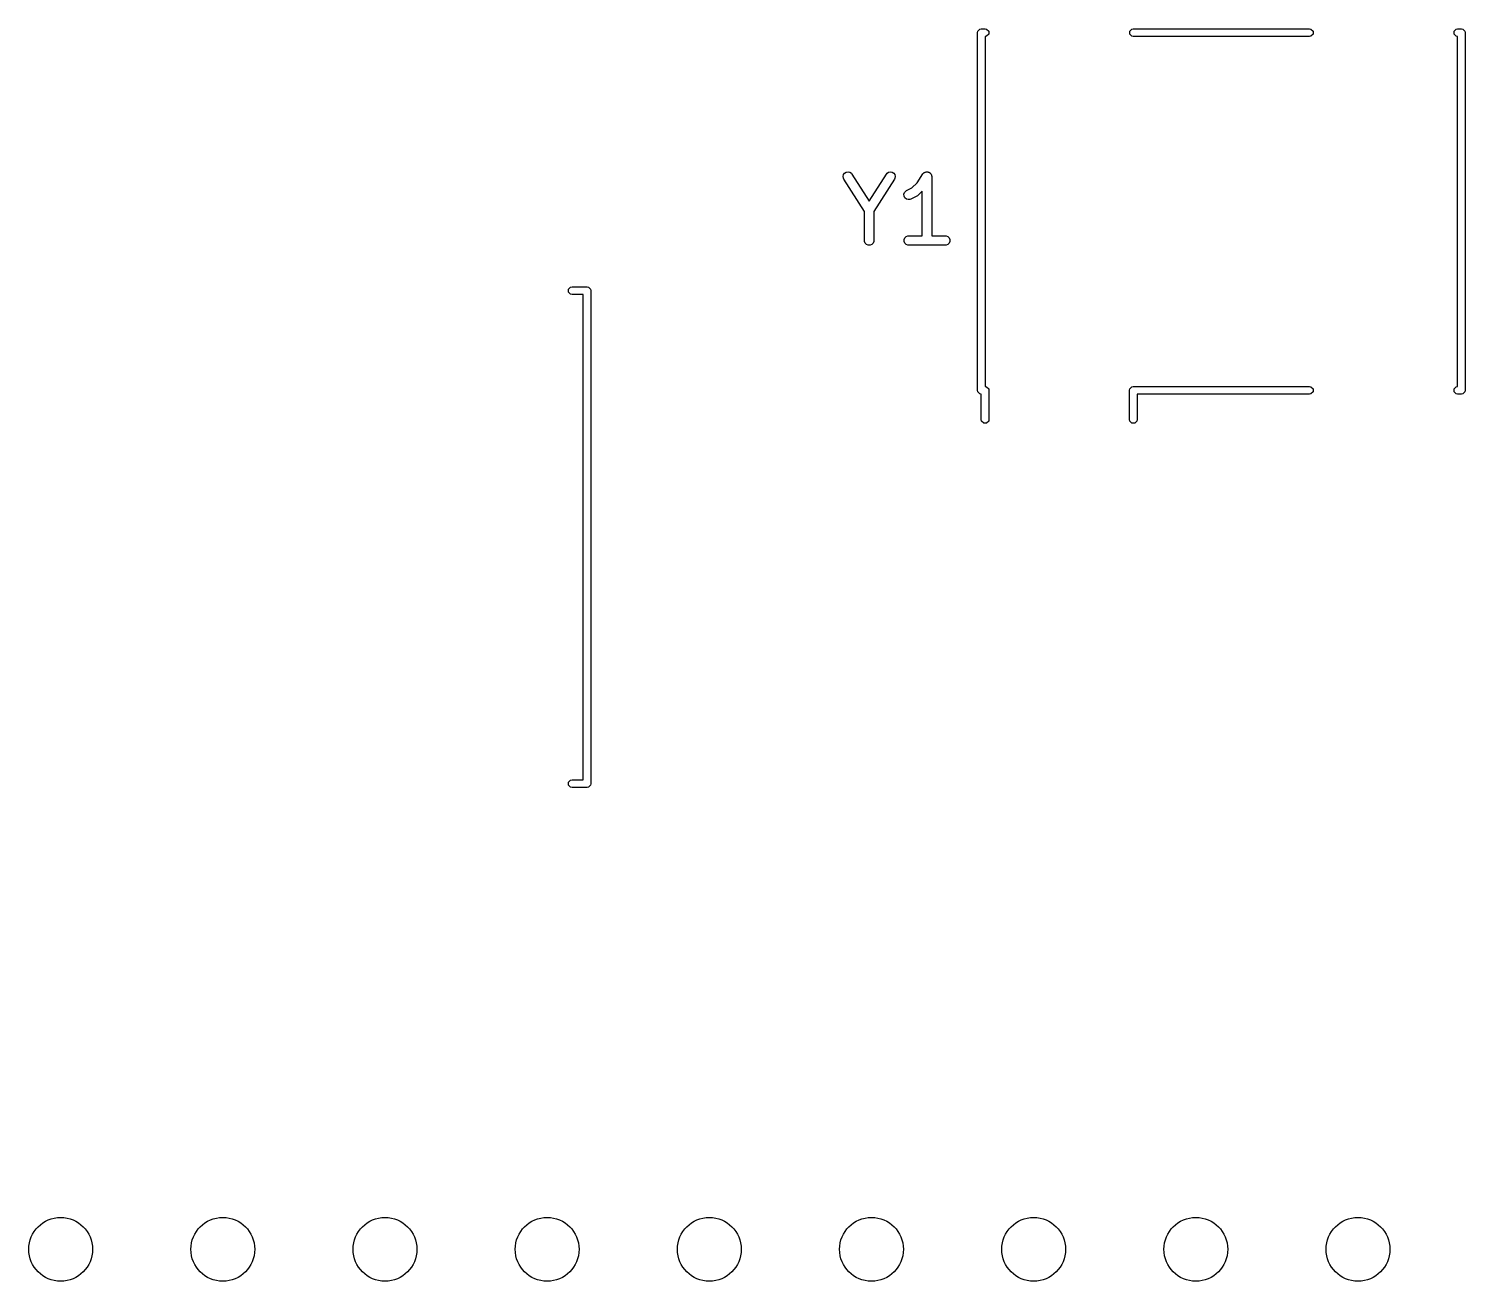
# Model space of a CAD drawing. Extents: x 2.38 to 6.32, y -6.44 to -4.5.
# Drawn here: x 3.321 to 4.207, y -6.437 to -5.665 of the extents above; entities that cross this region are included whole.
import ezdxf

# ---------------------------------------------------------------- set-up
doc = ezdxf.new("R2010")
doc.units = 0
doc.header["$MEASUREMENT"] = 0
doc.layers.add('BLACK', color=7, linetype='CONTINUOUS')

msp = doc.modelspace()

# ---------------------------------------------------------------- linework, layer by layer
at = {"layer": 'BLACK', "linetype": 'CONTINUOUS'}
for p, q in [((3.9063, -5.66732), (3.90648, -5.66642)), ((3.9063, -5.8878), (3.9063, -5.66732)), ((3.90648, -5.66642), (3.90776, -5.66514)), ((3.90776, -5.66514), (3.90866, -5.66496)), ((3.90866, -5.66496), (3.91102, -5.66496)), ((3.91102, -5.66496), (3.91193, -5.66514)), ((3.91193, -5.66514), (3.91321, -5.66642)), ((3.91321, -5.66823), (3.91193, -5.66951)), ((3.91321, -5.66642), (3.91321, -5.66823)), ((4.00018, -5.66642), (4.00146, -5.66514)), ((4.00018, -5.66823), (4.00018, -5.66642)), ((4.00146, -5.66951), (4.00018, -5.66823)), ((4.00146, -5.66514), (4.00236, -5.66496)), ((4.00236, -5.66496), (4.11102, -5.66496)), ((4.11102, -5.66496), (4.11193, -5.66514)), ((4.11193, -5.66514), (4.11321, -5.66642)), ((4.11321, -5.66823), (4.11193, -5.66951)), ((4.11321, -5.66642), (4.11321, -5.66823)), ((4.20018, -5.66642), (4.20146, -5.66514)), ((4.20018, -5.66823), (4.20018, -5.66642)), ((4.20146, -5.66951), (4.20018, -5.66823)), ((4.20146, -5.66514), (4.20236, -5.66496)), ((4.20236, -5.66496), (4.20472, -5.66496)), ((4.20472, -5.66496), (4.20563, -5.66514)), ((4.20563, -5.66514), (4.20691, -5.66642)), ((4.20691, -5.66642), (4.20709, -5.66732)), ((4.20709, -5.66732), (4.20709, -5.8878)), ((3.91193, -5.66951), (3.91102, -5.66969)), ((3.91102, -5.66969), (3.91102, -5.88543)), ((4.00236, -5.66969), (4.00146, -5.66951)), ((4.11102, -5.66969), (4.00236, -5.66969)), ((4.11193, -5.66951), (4.11102, -5.66969)), ((4.20236, -5.66969), (4.20146, -5.66951)), ((4.20236, -5.88543), (4.20236, -5.66969)), ((3.82344, -5.75603), (3.82369, -5.7549)), ((3.82364, -5.75716), (3.82344, -5.75603)), ((3.82391, -5.75768), (3.82364, -5.75716)), ((3.82369, -5.7549), (3.82436, -5.75396)), ((3.83657, -5.77758), (3.82391, -5.75768)), ((3.82436, -5.75396), (3.82533, -5.75334)), ((3.82533, -5.75334), (3.82646, -5.75314)), ((3.82646, -5.75314), (3.82759, -5.75339)), ((3.82759, -5.75339), (3.82853, -5.75405)), ((3.82853, -5.75405), (3.82889, -5.75451)), ((3.82889, -5.75451), (3.83952, -5.77122)), ((3.83952, -5.77122), (3.85015, -5.75451)), ((3.85513, -5.75768), (3.84247, -5.77758)), ((3.85015, -5.75451), (3.85051, -5.75405)), ((3.85051, -5.75405), (3.85145, -5.75339)), ((3.85145, -5.75339), (3.85258, -5.75314)), ((3.85258, -5.75314), (3.85371, -5.75334)), ((3.85371, -5.75334), (3.85468, -5.75396)), ((3.85468, -5.75396), (3.85535, -5.7549)), ((3.8554, -5.75716), (3.85513, -5.75768)), ((3.85535, -5.7549), (3.8556, -5.75603)), ((3.8556, -5.75603), (3.8554, -5.75716)), ((3.8691, -5.75984), (3.87268, -5.75446)), ((3.87268, -5.75446), (3.87269, -5.75446)), ((3.87269, -5.75445), (3.87305, -5.75401)), ((3.87269, -5.75446), (3.87269, -5.75445)), ((3.87269, -5.75445), (3.87269, -5.75445)), ((3.87305, -5.75401), (3.87329, -5.75385)), ((3.87329, -5.75385), (3.8735, -5.75364)), ((3.8735, -5.75364), (3.87377, -5.75353)), ((3.87377, -5.75353), (3.87401, -5.75337)), ((3.87401, -5.75337), (3.87429, -5.75331)), ((3.87429, -5.75331), (3.87456, -5.7532)), ((3.87456, -5.7532), (3.87485, -5.7532)), ((3.87485, -5.7532), (3.87514, -5.75314)), ((3.87514, -5.75314), (3.87542, -5.7532)), ((3.87542, -5.7532), (3.87572, -5.7532)), ((3.87572, -5.7532), (3.87598, -5.75331)), ((3.87598, -5.75331), (3.87627, -5.75337)), ((3.87627, -5.75337), (3.87651, -5.75353)), ((3.87651, -5.75353), (3.87678, -5.75364)), ((3.87678, -5.75364), (3.87699, -5.75384)), ((3.87699, -5.75384), (3.87723, -5.75401)), ((3.87723, -5.75401), (3.87739, -5.75425)), ((3.87739, -5.75425), (3.8776, -5.75445)), ((3.8776, -5.75445), (3.87771, -5.75472)), ((3.87771, -5.75472), (3.87787, -5.75496)), ((3.87787, -5.75496), (3.87792, -5.75525)), ((3.87792, -5.75525), (3.87804, -5.75552)), ((3.87804, -5.75552), (3.87809, -5.75609)), ((3.87809, -5.75609), (3.87809, -5.75609)), ((3.87809, -5.75609), (3.87809, -5.75609)), ((3.87809, -5.75609), (3.87809, -5.7561)), ((3.87809, -5.7561), (3.87809, -5.79251)), ((3.86096, -5.76697), (3.86133, -5.76588)), ((3.86133, -5.76588), (3.86208, -5.76501)), ((3.86208, -5.76501), (3.86257, -5.7647)), ((3.86257, -5.7647), (3.86589, -5.76304)), ((3.86589, -5.76304), (3.8691, -5.75984)), ((3.87219, -5.7651), (3.86973, -5.76756)), ((3.87219, -5.79251), (3.87219, -5.7651)), ((3.86104, -5.76812), (3.86096, -5.76697)), ((3.86156, -5.76915), (3.86104, -5.76812)), ((3.86243, -5.76991), (3.86156, -5.76915)), ((3.86352, -5.77027), (3.86243, -5.76991)), ((3.86467, -5.77019), (3.86352, -5.77027)), ((3.86521, -5.76998), (3.86467, -5.77019)), ((3.86896, -5.76811), (3.86521, -5.76998)), ((3.86921, -5.76795), (3.86896, -5.76811)), ((3.86928, -5.76792), (3.86921, -5.76795)), ((3.86936, -5.76786), (3.86928, -5.76792)), ((3.86945, -5.7678), (3.86936, -5.76786)), ((3.8695, -5.76774), (3.86945, -5.7678)), ((3.86973, -5.76756), (3.8695, -5.76774)), ((3.83657, -5.79547), (3.83657, -5.77758)), ((3.84247, -5.77758), (3.84247, -5.79547)), ((3.86144, -5.79382), (3.86225, -5.79301)), ((3.86225, -5.79301), (3.86332, -5.79257)), ((3.86332, -5.79257), (3.86389, -5.79251)), ((3.86389, -5.79251), (3.87219, -5.79251)), ((3.87809, -5.79251), (3.88639, -5.79251)), ((3.88639, -5.79251), (3.88697, -5.79257)), ((3.88697, -5.79257), (3.88803, -5.79301)), ((3.88803, -5.79301), (3.88884, -5.79382)), ((3.83662, -5.79604), (3.83657, -5.79547)), ((3.83706, -5.79711), (3.83662, -5.79604)), ((3.83788, -5.79792), (3.83706, -5.79711)), ((3.83894, -5.79836), (3.83788, -5.79792)), ((3.8401, -5.79836), (3.83894, -5.79836)), ((3.84116, -5.79792), (3.8401, -5.79836)), ((3.84198, -5.79711), (3.84116, -5.79792)), ((3.84242, -5.79604), (3.84198, -5.79711)), ((3.84247, -5.79547), (3.84242, -5.79604)), ((3.861, -5.79489), (3.86144, -5.79382)), ((3.861, -5.79604), (3.861, -5.79489)), ((3.86144, -5.79711), (3.861, -5.79604)), ((3.86225, -5.79792), (3.86144, -5.79711)), ((3.86332, -5.79836), (3.86225, -5.79792)), ((3.86389, -5.79842), (3.86332, -5.79836)), ((3.88639, -5.79842), (3.86389, -5.79842)), ((3.88697, -5.79836), (3.88639, -5.79842)), ((3.88803, -5.79792), (3.88697, -5.79836)), ((3.88884, -5.79711), (3.88803, -5.79792)), ((3.88884, -5.79382), (3.88929, -5.79489)), ((3.88929, -5.79604), (3.88884, -5.79711)), ((3.88929, -5.79489), (3.88929, -5.79604)), ((3.65412, -5.82547), (3.6554, -5.8242)), ((3.65412, -5.82728), (3.65412, -5.82547)), ((3.6554, -5.82856), (3.65412, -5.82728)), ((3.6554, -5.8242), (3.6563, -5.82402)), ((3.6563, -5.82874), (3.6554, -5.82856)), ((3.6563, -5.82402), (3.66555, -5.82402)), ((3.66555, -5.82402), (3.66646, -5.8242)), ((3.66646, -5.8242), (3.66773, -5.82547)), ((3.66773, -5.82547), (3.66791, -5.82638)), ((3.66791, -5.82638), (3.66791, -5.97835)), ((3.66319, -5.82874), (3.6563, -5.82874)), ((3.66319, -5.97835), (3.66319, -5.82874)), ((3.90648, -5.8887), (3.9063, -5.8878)), ((3.90776, -5.88998), (3.90648, -5.8887)), ((3.90866, -5.89016), (3.90776, -5.88998)), ((3.90866, -5.90591), (3.90866, -5.89016)), ((3.91102, -5.88543), (3.91193, -5.88561)), ((3.91193, -5.88561), (3.91321, -5.88689)), ((3.91321, -5.88689), (3.91339, -5.8878)), ((3.91339, -5.8878), (3.91339, -5.90591)), ((4, -5.8878), (4.00018, -5.88689)), ((4, -5.90591), (4, -5.8878)), ((4.00018, -5.88689), (4.00146, -5.88561)), ((4.00146, -5.88561), (4.00236, -5.88543)), ((4.00236, -5.88543), (4.11102, -5.88543)), ((4.11102, -5.89016), (4.00472, -5.89016)), ((4.00472, -5.89016), (4.00472, -5.90591)), ((4.11102, -5.88543), (4.11193, -5.88561)), ((4.11193, -5.88998), (4.11102, -5.89016)), ((4.11193, -5.88561), (4.11321, -5.88689)), ((4.11321, -5.8887), (4.11193, -5.88998)), ((4.11321, -5.88689), (4.11321, -5.8887)), ((4.20018, -5.88689), (4.20146, -5.88561)), ((4.20018, -5.8887), (4.20018, -5.88689)), ((4.20146, -5.88998), (4.20018, -5.8887)), ((4.20146, -5.88561), (4.20236, -5.88543)), ((4.20236, -5.89016), (4.20146, -5.88998)), ((4.20472, -5.89016), (4.20236, -5.89016)), ((4.20563, -5.88998), (4.20472, -5.89016)), ((4.20691, -5.8887), (4.20563, -5.88998)), ((4.20709, -5.8878), (4.20691, -5.8887)), ((3.90884, -5.90681), (3.90866, -5.90591)), ((3.91012, -5.90809), (3.90884, -5.90681)), ((3.91193, -5.90809), (3.91012, -5.90809)), ((3.91321, -5.90681), (3.91193, -5.90809)), ((3.91339, -5.90591), (3.91321, -5.90681)), ((4.00018, -5.90681), (4, -5.90591)), ((4.00146, -5.90809), (4.00018, -5.90681)), ((4.00327, -5.90809), (4.00146, -5.90809)), ((4.00454, -5.90681), (4.00327, -5.90809)), ((4.00472, -5.90591), (4.00454, -5.90681)), ((3.66319, -6.12795), (3.66319, -5.97835)), ((3.66791, -5.97835), (3.66791, -6.13031)), ((3.65412, -6.12941), (3.6554, -6.12813)), ((3.65412, -6.13122), (3.65412, -6.12941)), ((3.6554, -6.12813), (3.6563, -6.12795)), ((3.6563, -6.12795), (3.66319, -6.12795)), ((3.6554, -6.1325), (3.65412, -6.13122)), ((3.6563, -6.13268), (3.6554, -6.1325)), ((3.66555, -6.13268), (3.6563, -6.13268)), ((3.66646, -6.1325), (3.66555, -6.13268)), ((3.66773, -6.13122), (3.66646, -6.1325)), ((3.66791, -6.13031), (3.66773, -6.13122))]:
    msp.add_line(p, q, dxfattribs=at)
at = {"layer": 'BLACK'}
for centre in [(3.34094, -6.41732), (3.44094, -6.41732), (3.54094, -6.41732), (3.64094, -6.41732), (3.74094, -6.41732), (3.84094, -6.41732), (3.94094, -6.41732), (4.04094, -6.41732), (4.14094, -6.41732)]:
    msp.add_circle(centre, 0.01969, dxfattribs=at)

doc.saveas('drawing.dxf')
